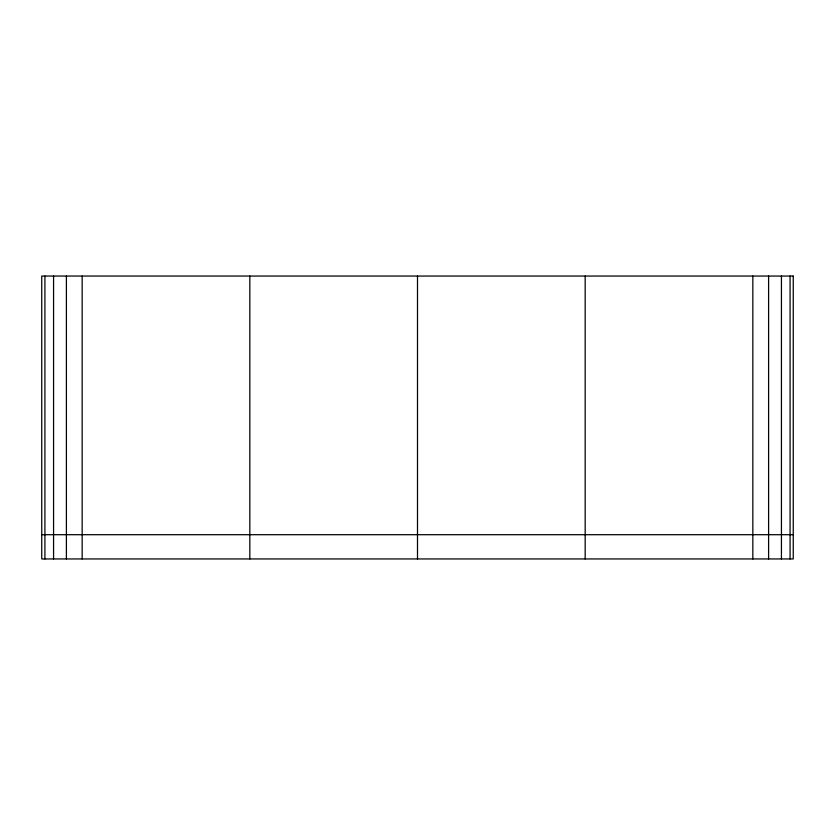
<?xml version="1.0" encoding="UTF-8"?>
<svg xmlns="http://www.w3.org/2000/svg" width="835" height="835" viewBox="0 0 835 835"><rect width="100%" height="100%" fill="white"/><g stroke="black" fill="none" stroke-linecap="round" stroke-linejoin="round"><path stroke-width="1.25" d="M41.75 534.703L793.25 534.703M790.077 276.051L790.077 558.949M781.435 276.051L781.435 558.949M768.597 276.051L768.597 558.949M752.836 276.051L752.836 558.949M585.168 276.051L585.168 558.949M417.5 276.051L417.5 558.949M249.832 276.051L249.832 558.949M82.164 276.051L82.164 558.949M66.403 276.051L66.403 558.949M53.565 276.051L53.565 558.949M44.913 276.051L44.913 558.949M793.25 276.051L41.75 276.051L41.75 558.949L793.25 558.949L793.25 276.051"/></g></svg>
